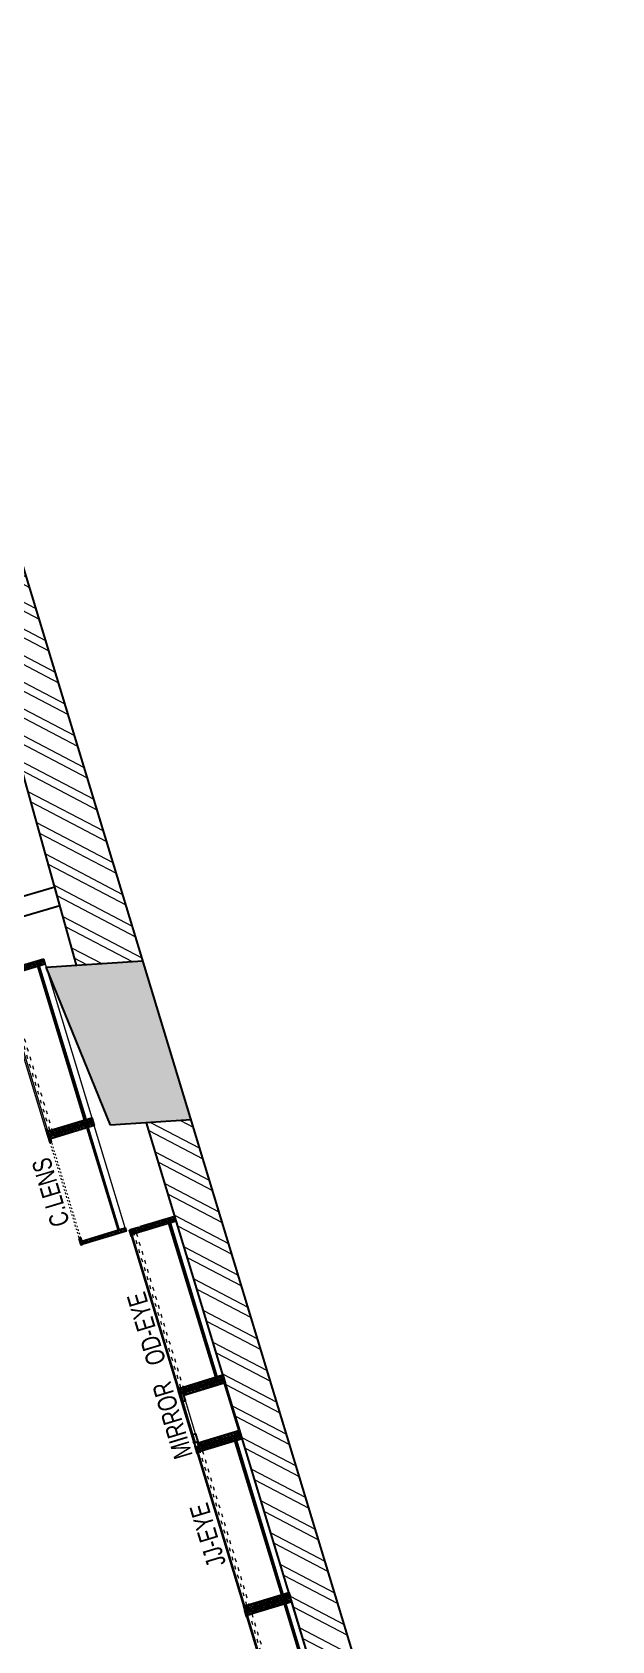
# Model space of a CAD drawing. Header units: feet. Extents: x 9017989 to 9027702, y -5945137 to -5930320.
# Drawn here: x 9024644 to 9027702, y -5938845 to -5930353 of the extents above; entities that cross this region are included whole.
import ezdxf

# ---------------------------------------------------------------- set-up
doc = ezdxf.new("R2010")
doc.units = ezdxf.units.FT
doc.header["$LTSCALE"] = 33
doc.header["$MEASUREMENT"] = 0
doc.linetypes.add('ACAD_ISO03W100', pattern=[30, 12, -18])
doc.layers.add('A-WALL', color=1, linetype='Continuous')
doc.layers.add('column', color=10, linetype='Continuous')
for name, color, linetype, lineweight in [('A-WALL HATCH', 251, 'Continuous', 0), ('column hatch', 5, 'Continuous', 0), ('HIDDEN LINE', 177, 'Continuous', 0), ('LENS-PARTITION', 21, 'Continuous', 25), ('LENS_DIMENSION', 193, 'Continuous', 0), ('LENS_TEXT', 31, 'Continuous', 5), ('LK-FF&E WALL', 1, 'Continuous', 9), ('LN-ELEVATION-1', 81, 'Continuous', 25), ('LN-ELEVATION-2', 103, 'Continuous', 20), ('LN-ELEVATION-3', 125, 'Continuous', 18), ('LN-ELEVATION-4', 145, 'Continuous', 13), ('LN-HATCH', 251, 'Continuous', 0), ('PLANO-TXT', 252, 'Continuous', 5)]:
    doc.layers.add(name, color=color, linetype=linetype, lineweight=lineweight)
doc.styles.add('LK TXT', font='GILC____.TTF', dxfattribs={"height": 100})
pattern_1 = [(45, (4208834.247, 1706614.74), (-4.4901280605, 4.4901280605), [])]
pattern_2 = [(45, (4209134.247, 1706614.74), (-4.4901280605, 4.4901280605), [])]
pattern_3 = [(45, (3990327.2935, 1709214.6916), (-4.4901280605, 4.4901280605), [])]

# ---------------------------------------------------------------- blocks, each defined once
blk = doc.blocks.new('A$Ca1a97255')
at = {"layer": 'A-WALL HATCH'}
h = blk.add_hatch(dxfattribs=at)
h.set_pattern_fill('ANSI32', color=256, scale=333, angle=0.97157)
h.set_pattern_definition([(45.971575, (-3777818.6, 5465605.54), (-89.7845112, 86.7900177), []), (45.971575, (-3777759.75, 5465606.54), (-89.7845112, 86.7900177), [])])
h.paths.add_polyline_path([(-6000.2, -51.3), (-5948.2, 179.1), (-11748, 129.5), (-11708.4, 305.1), (-13018, 274.3), (-13105.2, -112.1)])
h.paths.add_polyline_path([(-6153.9, 5765), (-6102, 5995), (-11410.1, 5995), (-11494.5, 5620.8), (-11182.3, 5550.4), (-11133.9, 5765)])
h.paths.add_polyline_path([(-3545.8, 5727.9), (-3485.5, 5995), (-5134.4, 5995), (-5172.9, 5824.1)])
h.paths.add_polyline_path([(-1284.3, -11), (-1226.5, 245.2), (-5046.1, 298.7), (-5123.4, -43.8)])
h.paths.add_polyline_path([(-437, 427.5), (-187.1, 429.7), (-2437.3, 5598.8), (-2679.5, 5578.9)])
at = {"layer": 'column hatch'}
h = blk.add_hatch(color=251, dxfattribs=at)
h.dxf.hatch_style = 1
h.paths.add_polyline_path([(-2437.3, 5598.8), (-2609.8, 5995), (-3485.5, 5995), (-3596.4, 5503.5)])
h.paths.add_polyline_path([(-5223.5, 5599.7), (-5134.4, 5995), (-6102, 5995), (-6202.3, 5550.4)])
h.paths.add_polyline_path([(-11597.9, 5162.3), (-11410.1, 5995), (-11864.4, 5995), (-12075.9, 5270.1)])
h.paths.add_polyline_path([(-13105.2, -112.1), (-12963, 518.2), (-13431.3, 623.8), (-13647.3, -116.7)])
h.paths.add_polyline_path([(-5123.4, -43.8), (-5010.9, 454.8), (-5906.4, 364.5), (-6000.2, -51.3)])
h.paths.add_polyline_path([(0, 0), (-187.1, 429.7), (-1186.9, 420.8), (-1284.3, -11)])
at = {"layer": 'A-WALL'}
for p, q in [((-5046.1, 298.7), (-1226.5, 245.2)), ((-11748, 129.5), (-5948.2, 179.1)), ((-13647.3, -116.7), (0, 0))]:
    blk.add_line(p, q, dxfattribs=at)
at = {"layer": 'column'}
for p, q in [((-5906.4, 364.5), (-5010.9, 454.8)), ((-5906.4, 364.5), (-5010.9, 454.8)), ((-5010.9, 454.8), (-5123.4, -43.8)), ((-6000.2, -51.3), (-5906.4, 364.5))]:
    blk.add_line(p, q, dxfattribs=at)
blk = doc.blocks.new('JJ SH 900')
at = {"layer": 'LN-HATCH', "ltscale": 0.5}
h = blk.add_hatch(dxfattribs=at)
h.set_pattern_fill('ANSI31', color=256, scale=50)
h.paths.add_polyline_path([(-911.8, 0), (-911.8, -190), (-905.8, -190), (-905.8, -200), (-911.8, -200), (-911.8, -244), (-886.8, -244), (-886.8, 0)])
h = blk.add_hatch(dxfattribs=at)
h.set_pattern_fill('ANSI31', color=256, scale=2)
h.set_pattern_definition(pattern_1)
h.paths.add_polyline_path([(-11.8, 0), (-11.8, -190), (-17.8, -190), (-17.8, -200), (-11.8, -200), (-11.8, -244), (-36.8, -244), (-36.8, 0)])
h = blk.add_hatch(dxfattribs=at)
h.set_pattern_fill('ANSI31', color=256, scale=2)
h.set_pattern_definition(pattern_2)
h.paths.add_polyline_path([(-36.8, -40), (-886.8, -40), (-886.8, -34), (-36.8, -34)])
h = blk.add_hatch(dxfattribs=at)
h.set_pattern_fill('ANSI31', color=256, scale=2)
h.set_pattern_definition(pattern_2)
h.paths.add_polyline_path([(-876.8, -244), (-876.8, -250), (-911.8, -250), (-911.8, -244)])
h = blk.add_hatch(dxfattribs=at)
h.set_pattern_fill('ANSI31', color=256, scale=2)
h.set_pattern_definition(pattern_1)
h.paths.add_polyline_path([(-46.8, -244), (-46.8, -250), (-11.8, -250), (-11.8, -244)])
at = {"layer": 'LN-ELEVATION-1', "ltscale": 0.5}
for points in [[(-911.8, 0), (-911.8, -190), (-905.8, -190), (-905.8, -200), (-911.8, -200), (-911.8, -244), (-886.8, -244), (-886.8, 0)], [(-11.8, 0), (-11.8, -190), (-17.8, -190), (-17.8, -200), (-11.8, -200), (-11.8, -244), (-36.8, -244), (-36.8, 0)], [(-36.8, -40), (-886.8, -40), (-886.8, -34), (-36.8, -34)], [(-876.8, -244), (-876.8, -250), (-911.8, -250), (-911.8, -244)], [(-46.8, -244), (-46.8, -250), (-11.8, -250), (-11.8, -244)]]:
    blk.add_lwpolyline(points, close=True, dxfattribs=at)
at = {"layer": 'LN-ELEVATION-3', "ltscale": 0.5}
for p, q in [((-886.8, 0), (-36.8, 0)), ((-876.8, -244), (-46.8, -244)), ((-46.8, -250), (-876.8, -250))]:
    blk.add_line(p, q, dxfattribs=at)
at = {"layer": 'LN-ELEVATION-4', "linetype": 'ACAD_ISO03W100', "ltscale": 0.05}
blk.add_lwpolyline([(-886.8, -220), (-36.8, -220), (-36.8, -232), (-886.8, -232)], close=True, dxfattribs=at)
blk = doc.blocks.new('CLENS 600')
at = {"layer": 'LN-HATCH', "ltscale": 0.5}
h = blk.add_hatch(dxfattribs=at)
h.set_pattern_fill('ANSI31', color=256, scale=2)
h.set_pattern_definition(pattern_3)
h.paths.add_polyline_path([(-600, 0), (-582, 0), (-582, -240), (-600, -240)])
h = blk.add_hatch(dxfattribs=at)
h.set_pattern_fill('ANSI31', color=256, scale=2)
h.set_pattern_definition([(45, (3975657.573, 1709214.6916), (-4.490128061, 4.490128061), [])])
h.paths.add_polyline_path([(-18, 0), (0, 0), (0, -240), (-18, -240)])
h = blk.add_hatch(dxfattribs=at)
h.set_pattern_fill('ANSI31', color=256, scale=2)
h.set_pattern_definition([(45, (3990252.2935, 1709214.6916), (-4.4901280605, 4.4901280605), [])])
h.paths.add_polyline_path([(-582, -40), (-18, -40), (-18, -34), (-582, -34)])
h = blk.add_hatch(dxfattribs=at)
h.set_pattern_fill('ANSI31', color=256, scale=2)
h.set_pattern_definition(pattern_3)
h.paths.add_polyline_path([(-600, -250), (-565, -250), (-565, -240), (-600, -240)])
h = blk.add_hatch(dxfattribs=at)
h.set_pattern_fill('ANSI31', color=256, scale=2)
h.set_pattern_definition([(45, (3990177.2935, 1709214.6916), (-4.4901280605, 4.4901280605), [])])
h.paths.add_polyline_path([(-35, -250), (0, -250), (0, -240), (-35, -240)])
at = {"layer": 'HIDDEN LINE', "linetype": 'ACAD_ISO03W100', "ltscale": 0.02}
for p, q in [((-35, -240), (-565, -240)), ((-565, -250), (-35, -250))]:
    blk.add_line(p, q, dxfattribs=at)
at = {"layer": 'LN-ELEVATION-1', "ltscale": 0.5}
for points in [[(-600, 0), (-582, 0), (-582, -240), (-600, -240)], [(-18, 0), (0, 0), (0, -240), (-18, -240)], [(-582, -40), (-18, -40), (-18, -34), (-582, -34)], [(-600, -250), (-565, -250), (-565, -240), (-600, -240)], [(-35, -250), (0, -250), (0, -240), (-35, -240)]]:
    blk.add_lwpolyline(points, close=True, dxfattribs=at)
at = {"layer": 'LN-ELEVATION-4'}
blk.add_line((-18, 0), (-582, 0), dxfattribs=at)
blk = doc.blocks.new('MIRROR')
at = {"layer": 'LN-HATCH', "ltscale": 0.5}
h = blk.add_hatch(dxfattribs=at)
h.set_pattern_fill('ANSI31', color=256, scale=2)
h.set_pattern_definition([(45, (4060433.7416, 1708720.787), (-4.4901280605, 4.4901280605), [])])
h.paths.add_polyline_path([(212.9, 101.3), (230.9, 101.3), (230.9, -127.7), (212.9, -127.7)])
h.paths.add_polyline_path([(230.9, 95.3), (494.9, 95.3), (494.9, 101.3), (230.9, 101.3)])
h.paths.add_polyline_path([(512.9, 101.3), (494.9, 101.3), (494.9, -127.7), (512.9, -127.7)])
at = {"layer": 'Defpoints'}
blk.add_lwpolyline([(512.9, 101.3), (212.9, 101.3), (212.9, -148.7), (512.9, -148.7)], close=True, dxfattribs=at)
at = {"layer": 'LN-ELEVATION-1'}
for points in [[(212.9, 101.3), (230.9, 101.3), (230.9, -127.7), (212.9, -127.7)], [(230.9, 95.3), (494.9, 95.3), (494.9, 101.3), (230.9, 101.3)], [(512.9, 101.3), (494.9, 101.3), (494.9, -127.7), (512.9, -127.7)], [(259.9, -141.7), (259.9, -127.7), (214.9, -127.7), (214.9, -148.7), (223.9, -148.7), (223.9, -147.2), (216.4, -147.2), (216.4, -141.7)], [(442.9, -141.7), (442.9, -127.7), (487.9, -127.7), (487.9, -148.7), (478.9, -148.7), (478.9, -147.2), (486.4, -147.2), (486.4, -141.7)], [(504.9, -148.7), (504.9, -147.2), (509.4, -147.2), (509.4, -129.2), (487.9, -129.2), (487.9, -127.7), (510.9, -127.7), (510.9, -148.7)]]:
    blk.add_lwpolyline(points, close=True, dxfattribs=at)
at = {"layer": 'LN-ELEVATION-2', "color": 4, "lineweight": 0}
blk.add_lwpolyline([(216.4, -141.7), (486.4, -141.7), (486.4, -147.2), (216.4, -147.2)], close=True, dxfattribs=at)
at = {"layer": 'LN-ELEVATION-2'}
blk.add_lwpolyline([(259.9, -141.7), (442.9, -141.7), (442.9, -127.7), (259.9, -127.7)], close=True, dxfattribs=at)
at = {"layer": 'LN-ELEVATION-4', "ltscale": 0.5}
blk.add_line((478.9, -148.7), (223.9, -148.7), dxfattribs=at)

msp = doc.modelspace()

# ---------------------------------------------------------------- linework, layer by layer
at = {"layer": 'LENS-PARTITION'}
msp.add_lwpolyline([(9022750.3, -5935458.8), (9022778.5, -5935554.7), (9024789.7, -5934963.5), (9024762.9, -5934867.2)], close=True, dxfattribs=at)

# ---------------------------------------------------------------- block references
at = {"layer": 'LENS_DIMENSION', "rotation": 106.3809290552491}
msp.add_blockref('A$Ca1a97255', (9023741, -5930353.1), dxfattribs=at)
at = {"layer": 'LK-FF&E WALL'}
for name, p, rotation in [('JJ SH 900', (9024969.8, -5936119.4), 286.8709591372285), ('CLENS 600', (9025140.5, -5936682.3), 286.8709591375302), ('JJ SH 900', (9025661.2, -5937477.2), 286.8709591372285), ('MIRROR', (9025499, -5937291.5), 286.8709591372285), ('JJ SH 900', (9026009.5, -5938625.5), 286.8709591372285), ('JJ SH 900', (9026270.6, -5939486.8), 286.8709591372285)]:
    msp.add_blockref(name, p, dxfattribs=dict(at, rotation=rotation))

# ---------------------------------------------------------------- texts
at = {"layer": 'LENS_TEXT', "linetype": 'Continuous', "ltscale": 3, "insert": (9025384.8, -5937681), "char_height": 100, "width": 324.474, "attachment_point": 5, "rotation": 106.87096, "style": 'LK TXT'}
msp.add_mtext('{\\C7;MIRROR}', dxfattribs=at)
at = {"layer": 'PLANO-TXT', "linetype": 'Continuous', "ltscale": 3, "char_height": 100, "width": 149.547, "attachment_point": 5, "rotation": 106.87096, "style": 'LK TXT'}
for s, insert in [('C.LENS', (9024742.6, -5936477.9)), ('OD-EYE', (9025247.4, -5937198.2)), ('JJ-EYE', (9025570.5, -5938287.4))]:
    msp.add_mtext(s, dxfattribs=dict(at, insert=insert))

doc.saveas('drawing.dxf')
